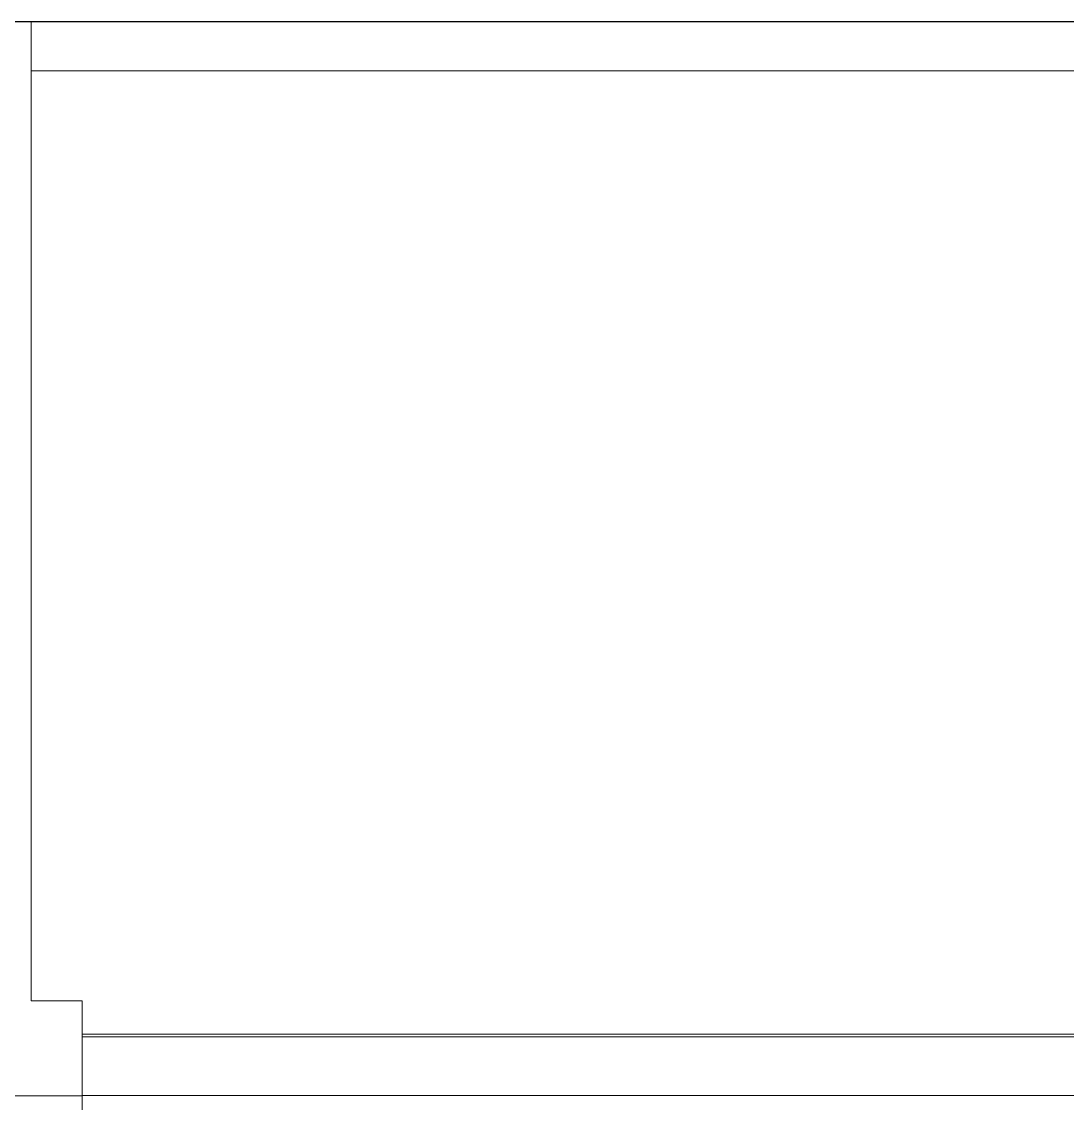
# Model space of a CAD drawing. Extents: x 27938 to 1042331, y -235042 to 1535213.
# Drawn here: x 723277.9 to 723404.3, y 364443 to 364573.7 of the extents above; entities that cross this region are included whole.
import ezdxf

# ---------------------------------------------------------------- set-up
doc = ezdxf.new("R2010")
doc.units = 0
doc.header["$LTSCALE"] = 1000
doc.header["$MEASUREMENT"] = 0
doc.layers.add('平面-空调预留孔', color=173, linetype='Continuous', lineweight=15)
doc.layers.add('看线', color=251, linetype='Continuous')

# ---------------------------------------------------------------- blocks, each defined once
blk = doc.blocks.new('gdgdgdrgdfsfs')
at = {"layer": '平面-空调预留孔', "color": 0}
for p, q in [((701373.32, 763967.56), (701455.02, 763967.56)), ((701455.02, 763967.56), (701455.02, 763849.22)), ((703030.02, 763961.62), (701455.02, 763961.62)), ((701455.02, 763849.22), (701461.18, 763849.22)), ((701461.18, 763849.22), (701461.18, 763834.7)), ((703023.86, 763845.19), (701461.18, 763845.19)), ((703023.86, 763844.89), (701461.18, 763844.89)), ((701461.18, 763837.76), (701452.7, 763837.76)), ((703023.86, 763837.79), (701461.18, 763837.79))]:
    blk.add_line(p, q, dxfattribs=at)

msp = doc.modelspace()

# ---------------------------------------------------------------- linework, layer by layer
at = {"layer": '看线', "color": 8, "ltscale": 0.5}
msp.add_lwpolyline([(727566.56, 364573.72), (723066.57, 364573.72)], dxfattribs=at)

# ---------------------------------------------------------------- block references
at = {"layer": '平面-空调预留孔', "color": 8}
msp.add_blockref('gdgdgdrgdfsfs', (21824.05, -399393.84), dxfattribs=at)

doc.saveas('drawing.dxf')
